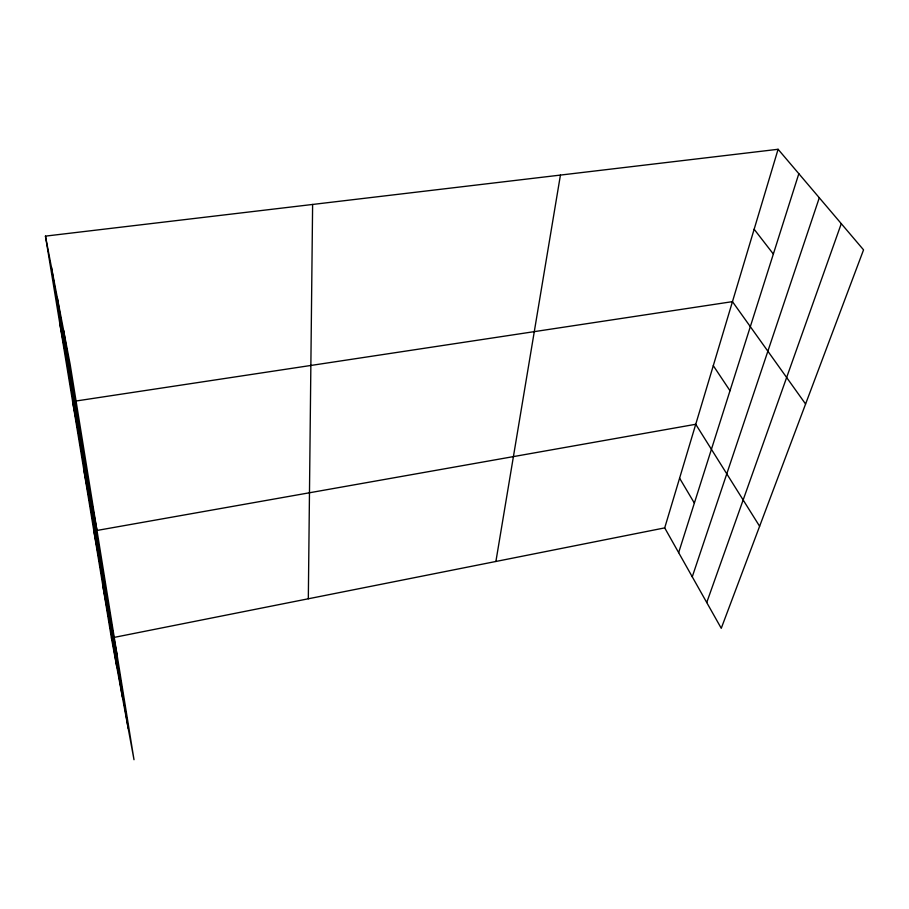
<?xml version="1.0" encoding="UTF-8"?>
<svg xmlns="http://www.w3.org/2000/svg" width="909" height="909" viewBox="0 0 909 909"><rect width="100%" height="100%" fill="white"/><g stroke="black" fill="none" stroke-linecap="round" stroke-linejoin="round"><path stroke-width="1.36" d="M308.321 598.781L312.616 204.457M495.894 561.478L560.433 175.085M778.093 149.281L863.55 249.861L721.257 628.301L664.706 527.89L778.093 149.281L45.45 236.124L111.409 637.948L134.009 759.719L70.107 364.134L45.45 236.124M678.648 552.649L798.829 173.699M692.26 576.817L819.293 197.776M706.736 602.531L841.279 223.648M111.409 637.948L664.706 527.89M754.14 229.238L773.354 254.043M805.59 404.028L732.461 301.64L72.606 401.528L96.831 529.572M713.292 365.657L729.995 390.722M759.617 526.266L695.737 424.276L93.854 531.004L117.341 656.514M679.591 478.179L694.362 503.097M59.801 323.57L65.709 354.555M83.764 469.498L89.559 500.359M103.035 586.907L108.66 617.154M51.37 266.848L116.943 667.785M63.607 330.41L128.169 728.279M57.244 297.379L122.374 697.044"/></g></svg>
